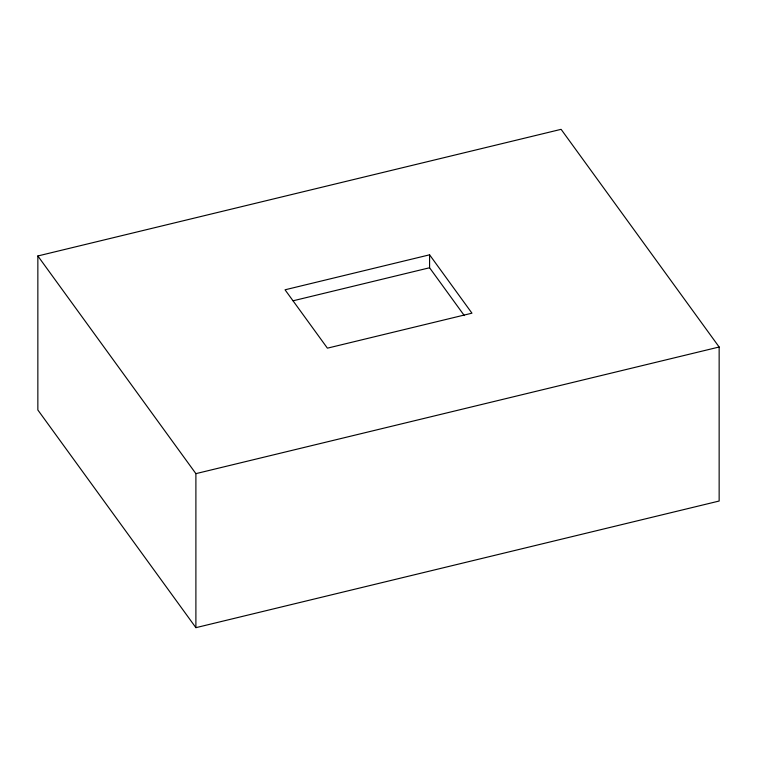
<?xml version="1.0" encoding="UTF-8"?>
<svg xmlns="http://www.w3.org/2000/svg" width="757" height="757" viewBox="0 0 757 757"><rect width="100%" height="100%" fill="white"/><g stroke="black" fill="none" stroke-linecap="round" stroke-linejoin="round"><path stroke-width="1.14" d="M37.85 255.97L561.107 129.333L719.15 347.009L719.15 501.03L195.893 627.667L37.85 409.991L37.85 255.97L195.893 473.645L195.893 627.667M429.588 254.816L285.039 289.799L327.412 348.163L471.961 313.18L429.588 254.816L429.588 267.76L464.315 315.593M293.073 300.794L429.588 267.76M195.893 473.645L719.15 347.009"/></g></svg>
